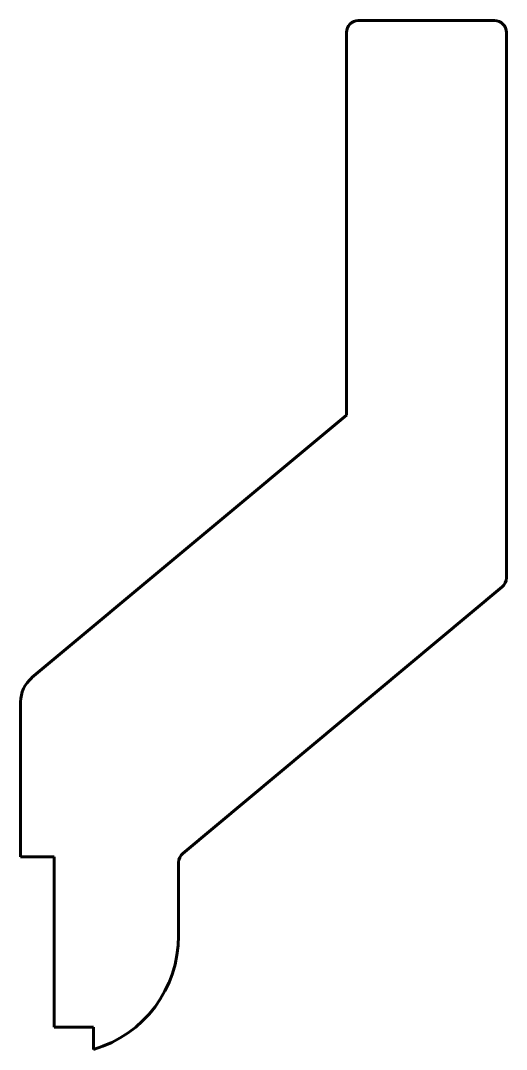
# Model space of a CAD drawing. Header units: millimetres. Extents: x 0 to 246, y -98 to 424.
import ezdxf

# ---------------------------------------------------------------- set-up
doc = ezdxf.new("R2010")
doc.units = ezdxf.units.MM
doc.linetypes.add('K5LT_BASIC', pattern=[0])
doc.layers.add('Системный слой', color=7, linetype='Continuous')

msp = doc.modelspace()

# ---------------------------------------------------------------- linework, layer by layer
at = {"layer": 'Системный слой', "color": 150, "linetype": 'K5LT_BASIC', "lineweight": 60, "true_color": 0x0080ff}
for p, q in [((171, 423.83), (240, 423.83)), ((165, 223.83), (165, 417.83)), ((246, 417.83), (246, 141.42)), ((5.74, 90.85), (165, 223.83)), ((243.85, 136.81), (82.15, 1.8)), ((0, 0), (0, 78.56)), ((0, 0), (17, 0)), ((17, 0), (17, -86.21)), ((80, -2.81), (80, -40)), ((17, -86.21), (37, -86.21)), ((37, -86.21), (37, -97.54))]:
    msp.add_line(p, q, dxfattribs=at)
for centre, radius, start, end in [((171, 417.83), 6, 90, 180), ((240, 417.83), 6, 0, 90), ((240, 141.42), 6, 309.8621, 0), ((16, 78.56), 16, 129.8621, 180), ((86, -2.81), 6, 129.8621, 180), ((20, -40), 60, 286.4592, 0)]:
    msp.add_arc(centre, radius, start, end, dxfattribs=at)

doc.saveas('drawing.dxf')
